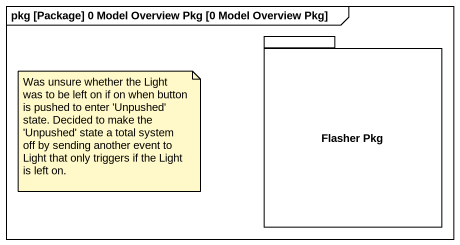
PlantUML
@startuml
mainframe pkg [Package] 0 Model Overview Pkg [0 Model Overview Pkg]
package "Flasher Pkg" as Flasher_Pkg {
}
note as N1
  Was unsure whether the Light was to be left on if on when button is pushed to enter 'Unpushed' state. Decided to make the 'Unpushed' state a total system off by sending another event to Light that only triggers if the Light is left on.
end note
@enduml
